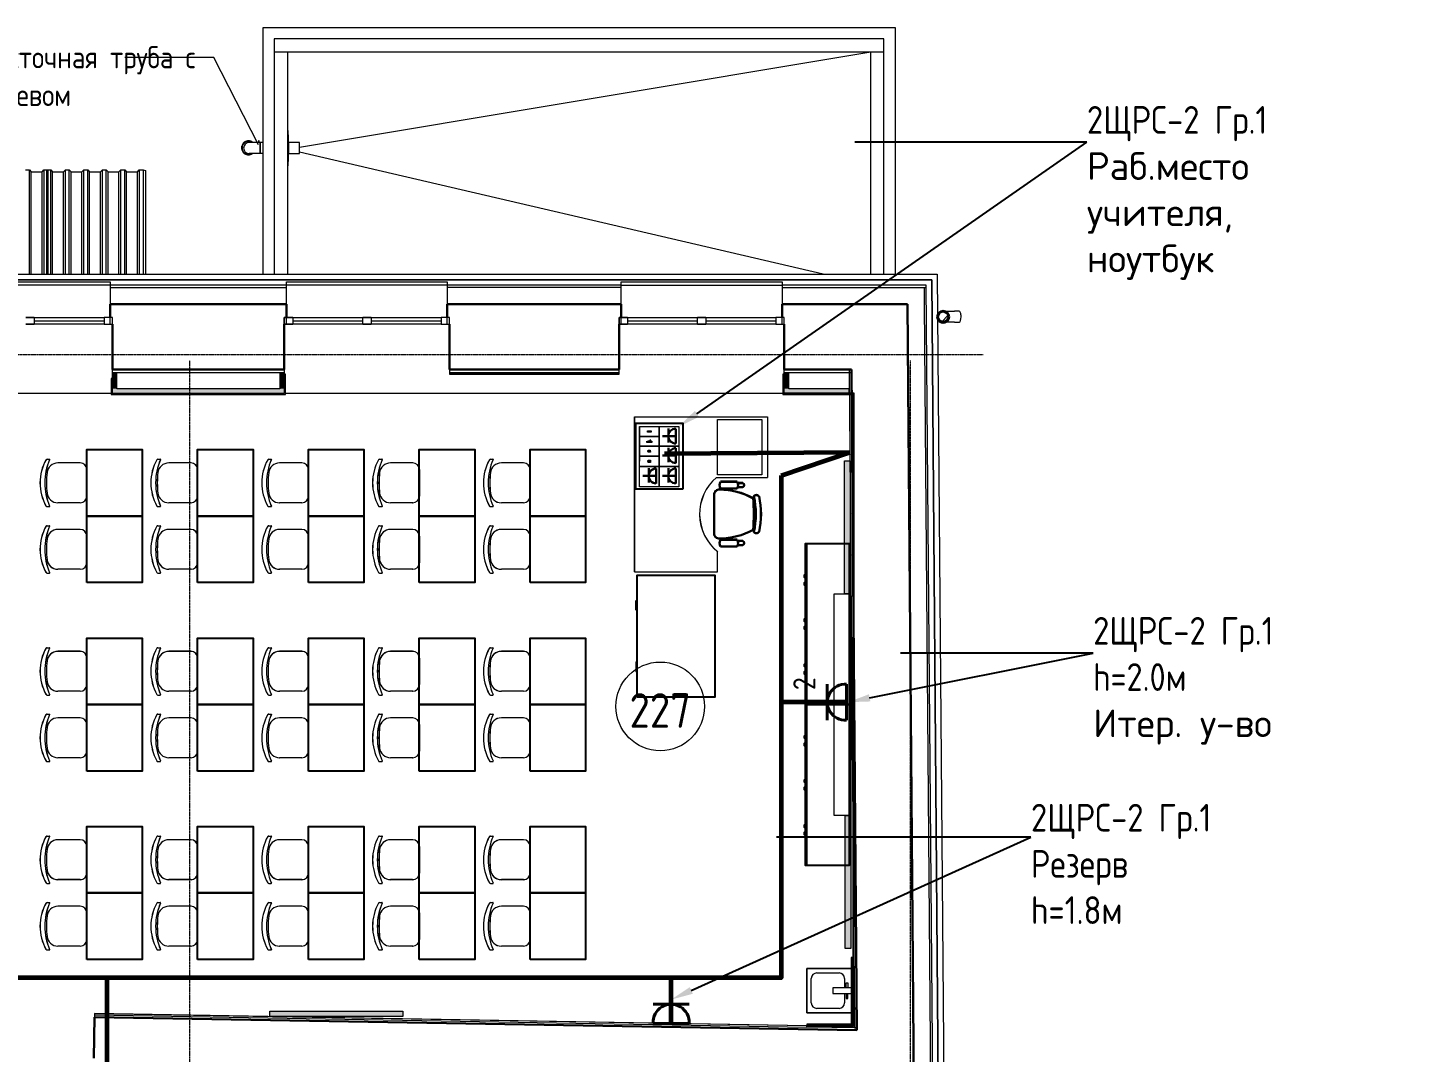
# Model space of a CAD drawing. Header units: millimetres. Extents: x -32 to 417638015, y -35 to 175284279.
# Drawn here: x 838152 to 850642, y 88518 to 97762 of the extents above; entities that cross this region are included whole.
import ezdxf
from ezdxf import colors
from ezdxf.entities.mleader import LeaderData, LeaderLine
from ezdxf.math import Vec2, Vec3

# ---------------------------------------------------------------- set-up
doc = ezdxf.new("R2010")
doc.units = ezdxf.units.MM
doc.linetypes.add('ADSK_Линия сетки', pattern=[25, 20, -2.5, 0, -2.5])
for name, color, linetype, lineweight in [('_ Окна', 7, 'Continuous', 9), ('_ЭМ_В полу', 26, 'Кабель в трубе', 60), ('_ЭМ_гофра', 5, 'Continuous', 60), ('_ЭМ_ТХобщее_слой', 7, 'Continuous', 30), ('Аннотация', 7, 'Continuous', 18), ('Каркас', 7, 'Continuous', 18), ('Крыша', 7, 'Continuous', 9), ('Обобщенные модели', 7, 'Continuous', 18), ('Оборудование', 7, 'Continuous', 18), ('Окна', 7, 'Continuous', 9), ('Оси', 253, 'Continuous', 9), ('Перекрытие', 7, 'Continuous', 18), ('Сантехника', 7, 'Continuous', 18), ('Стены внутренние', 7, 'Continuous', 18), ('Стены наружные', 7, 'Continuous', 18), ('Стены несущие', 7, 'Continuous', 30), ('Стены отделка', 7, 'Continuous', 30), ('Стены штриховка', 7, 'Continuous', 9), ('ТХ', 5, 'Continuous', 0), ('ШТРИХОВКА', 252, 'Continuous', 15), ('Электро', 250, 'Continuous', 25), ('ЭМ', 5, 'Continuous', 40), ('ЭОМ_Кабель Быт. розеток', 5, 'Continuous', 30), ('ЭОМ_Кабель для СУП', 150, 'Continuous', 9)]:
    doc.layers.add(name, color=color, linetype=linetype, lineweight=lineweight)
for name, color, linetype in [('_ЭМ_Надписи', 7, 'Continuous'), ('PDF _СС_розетки', 7, 'Continuous'), ('ВНУТРЯНКА', 1, 'Continuous'), ('ЭОМ_Лотки рабочие', 5, 'Continuous')]:
    doc.layers.add(name, color=color, linetype=linetype)
doc.layers.add('PDF _ЭОМ _розетки', color=7, linetype='Continuous', true_color=0xeb0000)
doc.layers.add('Линии', color=7, linetype='Continuous', lineweight=9, true_color=0x00a600)
doc.styles.add('ELine', font='txt.shx')
doc.styles.add('GOST Common', font='GOST_Common.ttf', dxfattribs={"width": 0.9, "height": 350})
doc.styles.add('GOST Common_4', font='GOST_Common.ttf', dxfattribs={"width": 0.9, "height": 200})
doc.styles.add('ЭОМ', font='isocpeur.ttf', dxfattribs={"width": 0.85, "height": 250})
doc.linetypes.add('TRAY', pattern='A,12.119257,["_",ELine,S=4.5,R=90,X=0,Y=-1.555839],0.750382,["_",ELine,S=4.5,R=0,X=0,Y=-0.805849],1.314849,["_",ELine,S=4.5,R=0,X=0,Y=-0.805849],2.250029,["_",ELine,S=4.5,R=90,X=0,Y=-1.555839],13.565483', length=30)
doc.linetypes.add('Кабель в трубе', pattern='A,8,[133,ltypeshp.shx,S=1,R=0,X=10,Y=1.3],-3,[130,ltypeshp.shx,S=1.5,R=-45,X=-1.5,Y=0],8', length=19)

# ---------------------------------------------------------------- blocks, each defined once
blk = doc.blocks.new('Стул ученич штабелир №5-7')
at = {"color": 0, "linetype": 'ByBlock', "lineweight": -2}
for p, q in [((-120, 0), (120, 0)), ((-120, 0), (120, 0)), ((-180, -60), (-180, -260)), ((-180, -60), (-180, -260)), ((180, -60), (180, -260)), ((180, -60), (180, -260)), ((-213, -359), (-213, -337)), ((-213, -359), (-213, -337)), ((214, -359), (214, -337)), ((214, -359), (214, -337))]:
    blk.add_line(p, q, dxfattribs=at)
for centre, radius, start, end in [((-120, -60), 60, 90, 180), ((-120, -60), 60, 90, 180), ((120, -60), 60, 0, 90), ((120, -60), 60, 0, 90), ((-210, -337), 3, 63.8978, 180), ((-210, -337), 3, 63.8978, 180), ((-203, -359), 10, 180, 238.0683), ((-203, -359), 10, 180, 238.0683), ((0, 142), 521, 246.3195, 293.6805), ((0, 142), 521, 246.3195, 293.6805), ((0, 9), 431, 240.9917, 299.0083), ((0, 9), 431, 240.9917, 299.0083), ((-80, -260), 100, 180, 264.2584), ((-80, -260), 100, 180, 264.2584), ((0, 436), 800, 263.247, 276.753), ((0, 436), 800, 263.247, 276.753), ((80, -260), 100, 275.7416, 0), ((80, -260), 100, 275.7416, 0), ((211, -337), 3, 0, 116.1022), ((211, -337), 3, 0, 116.1022), ((204, -359), 10, 301.9317, 0), ((204, -359), 10, 301.9317, 0)]:
    blk.add_arc(centre, radius, start, end, dxfattribs=at)
blk = doc.blocks.new('Тх 2 этаж')
at = {"lineweight": 0, "true_color": 0x939598}
h = blk.add_hatch(color=252, dxfattribs=at)
h.dxf.hatch_style = 1
h.paths.add_polyline_path([(61181, 38900), (61131, 38900), (61131, 40100), (61181, 40100)])
h = blk.add_hatch(color=252, dxfattribs=at)
h.dxf.hatch_style = 1
h.paths.add_polyline_path([(61188, 35700), (61138, 35700), (61138, 36900), (61188, 36900)])
h = blk.add_hatch(color=252, dxfattribs=at)
h.dxf.hatch_style = 1
h.paths.add_polyline_path([(57146, 35135), (57146, 35085), (55946, 35085), (55946, 35135)])
at = {"color": 252, "linetype": 'Continuous', "lineweight": 5, "true_color": 0x939598}
for p, q in [((59236, 39097), (59236, 40497)), ((59236, 40497), (59236, 39097)), ((59236, 40497), (60436, 40497)), ((60436, 40497), (60436, 39949)), ((59975, 39949), (60436, 39949)), ((59986, 39097), (59986, 39278)), ((59236, 39097), (59986, 39097)), ((59236, 39097), (59986, 39097))]:
    blk.add_line(p, q, dxfattribs=at)
at = {"color": 252, "linetype": 'Continuous', "true_color": 0x939598}
for p, q in [((60162, 39911), (60011, 39911)), ((60162, 39850), (60011, 39850)), ((60214, 39899), (60168, 39899)), ((60213, 39862), (60168, 39862)), ((59955, 39794), (59955, 39444)), ((60162, 39388), (60011, 39388)), ((60213, 39376), (60168, 39376)), ((60788, 39350), (60788, 37900)), ((60162, 39327), (60011, 39327)), ((60214, 39339), (60168, 39339)), ((60788, 37900), (60788, 36450))]:
    blk.add_line(p, q, dxfattribs=at)
at = {"color": 252, "linetype": 'Continuous', "lineweight": 5, "true_color": 0x939598}
for points in [[(60385, 40471), (60385, 39971), (59985, 39971), (59985, 40471)], [(61038, 36900), (61038, 38900), (61188, 38900), (61188, 36900)]]:
    blk.add_lwpolyline(points, close=True, dxfattribs=at)
at = {"color": 252, "true_color": 0x939598}
for points in [[(54295, 39600), (54295, 40200), (54795, 40200), (54795, 39600)], [(55295, 39600), (55295, 40200), (55795, 40200), (55795, 39600)], [(56295, 39600), (56295, 40200), (56795, 40200), (56795, 39600)], [(57295, 39600), (57295, 40200), (57795, 40200), (57795, 39600)], [(58295, 39600), (58295, 40200), (58795, 40200), (58795, 39600)], [(54295, 39000), (54295, 39600), (54795, 39600), (54795, 39000)], [(55295, 39000), (55295, 39600), (55795, 39600), (55795, 39000)], [(56295, 39000), (56295, 39600), (56795, 39600), (56795, 39000)], [(57295, 39000), (57295, 39600), (57795, 39600), (57795, 39000)], [(58295, 39000), (58295, 39600), (58795, 39600), (58795, 39000)], [(54295, 37900), (54295, 38500), (54795, 38500), (54795, 37900)], [(55295, 37900), (55295, 38500), (55795, 38500), (55795, 37900)], [(56295, 37900), (56295, 38500), (56795, 38500), (56795, 37900)], [(57295, 37900), (57295, 38500), (57795, 38500), (57795, 37900)], [(58295, 37900), (58295, 38500), (58795, 38500), (58795, 37900)], [(54295, 37300), (54295, 37900), (54795, 37900), (54795, 37300)], [(55295, 37300), (55295, 37900), (55795, 37900), (55795, 37300)], [(56295, 37300), (56295, 37900), (56795, 37900), (56795, 37300)], [(57295, 37300), (57295, 37900), (57795, 37900), (57795, 37300)], [(58295, 37300), (58295, 37900), (58795, 37900), (58795, 37300)], [(54295, 36200), (54295, 36800), (54795, 36800), (54795, 36200)], [(55295, 36200), (55295, 36800), (55795, 36800), (55795, 36200)], [(56295, 36200), (56295, 36800), (56795, 36800), (56795, 36200)], [(57295, 36200), (57295, 36800), (57795, 36800), (57795, 36200)], [(58295, 36200), (58295, 36800), (58795, 36800), (58795, 36200)], [(54295, 35600), (54295, 36200), (54795, 36200), (54795, 35600)], [(55295, 35600), (55295, 36200), (55795, 36200), (55795, 35600)], [(56295, 35600), (56295, 36200), (56795, 36200), (56795, 35600)], [(57295, 35600), (57295, 36200), (57795, 36200), (57795, 35600)], [(58295, 35600), (58295, 36200), (58795, 36200), (58795, 35600)]]:
    blk.add_lwpolyline(points, close=True, dxfattribs=at)
at = {"color": 252, "lineweight": 0, "true_color": 0x939598}
for points in [[(61181, 38900), (61131, 38900), (61131, 40100), (61181, 40100), (61181, 38900)], [(61188, 35700), (61138, 35700), (61138, 36900), (61188, 36900), (61188, 35700)], [(57146, 35135), (57146, 35085), (55946, 35085), (55946, 35135), (57146, 35135)]]:
    blk.add_lwpolyline(points, dxfattribs=at)
at = {"color": 252, "linetype": 'Continuous', "true_color": 0x939598}
for points in [[(61176, 39350), (60776, 39350), (60776, 37900), (61176, 37900)], [(59261, 37967), (59261, 39067), (59961, 39067), (59961, 37967)], [(60776, 39049), (60776, 39066), (60766, 39066), (60766, 39049)], [(60776, 38981), (60776, 38999), (60766, 38999), (60766, 38981)], [(60776, 38652), (60776, 38669), (60766, 38669), (60766, 38652)], [(60776, 38584), (60776, 38602), (60766, 38602), (60766, 38584)], [(60776, 38245), (60776, 38262), (60766, 38262), (60766, 38245)], [(60776, 38177), (60776, 38195), (60766, 38195), (60766, 38177)], [(61176, 37900), (60776, 37900), (60776, 36450), (61176, 36450)], [(60776, 37599), (60776, 37616), (60766, 37616), (60766, 37599)], [(60776, 37531), (60776, 37549), (60766, 37549), (60766, 37531)], [(60776, 37202), (60776, 37219), (60766, 37219), (60766, 37202)], [(60776, 37134), (60776, 37152), (60766, 37152), (60766, 37134)], [(60776, 36795), (60776, 36812), (60766, 36812), (60766, 36795)], [(60776, 36727), (60776, 36745), (60766, 36745), (60766, 36727)]]:
    blk.add_lwpolyline(points, close=True, dxfattribs=at)
for points in [[(59261, 38754), (59252, 38754), (59252, 38836), (59261, 38836)], [(59261, 38281), (59252, 38281), (59252, 38199), (59261, 38199)]]:
    blk.add_lwpolyline(points, dxfattribs=at)
at = {"color": 252, "linetype": 'Continuous', "lineweight": 5, "true_color": 0x939598}
blk.add_arc((60261, 39618), 437, 130.7633, 231.1101, dxfattribs=at)
at = {"color": 252, "linetype": 'Continuous', "true_color": 0x939598}
for centre, radius, start, end in [((60061, 39880), 58.4, 148.951, 211.0488), ((60112, 39880), 58.4, 328.951, 31.0488), ((60205, 39880), 20.2, 294.8955, 65.3354), ((60000, 39795), 45.4, 87.8135, 180.7479), ((60003, 39216), 624, 60.9068, 90.1215), ((58551, 39618), 1762, 355.3938, 4.6546), ((60336, 39763), 28.1, 34.2915, 145.7083), ((59583, 39618), 748, 347.602, 12.3978), ((59629, 39618), 748, 347.602, 12.3978), ((60003, 40022), 624, 269.878, 299.1059), ((60000, 39443), 45.4, 179.2519, 272.1866), ((60061, 39357), 58.4, 148.951, 211.0488), ((60112, 39357), 58.4, 328.951, 31.0488), ((60205, 39358), 20.2, 294.8955, 65.3354), ((60336, 39474), 28.1, 214.2901, 325.7096)]:
    blk.add_arc(centre, radius, start, end, dxfattribs=at)
at = {"layer": 'ТХ', "color": 252, "lineweight": 0, "true_color": 0x939598, "rotation": 270}
for p in [(54295, 39900), (55295, 39900), (56295, 39900), (57295, 39900), (58295, 39900), (54295, 39300), (55295, 39300), (56295, 39300), (57295, 39300), (58295, 39300), (54295, 38200), (55295, 38200), (56295, 38200), (57295, 38200), (58295, 38200), (54295, 37600), (55295, 37600), (56295, 37600), (57295, 37600), (58295, 37600), (54295, 36500), (55295, 36500), (56295, 36500), (57295, 36500), (58295, 36500), (54295, 35900), (55295, 35900), (56295, 35900), (57295, 35900), (58295, 35900)]:
    blk.add_blockref('Стул ученич штабелир №5-7', p, dxfattribs=at)
blk = doc.blocks.new('План 2 этажа')
at = {"layer": 'Обобщенные модели', "lineweight": 9}
h = blk.add_hatch(dxfattribs=at)
h.set_pattern_fill('FP_15', color=8, angle=-89.5366181, style=0, pattern_type=2)
h.set_pattern_definition([(45.00038, (686.36, 338.7), (-106.06672, 106.0653), [])])
h.paths.add_polyline_path([(56320.234, 43674.366), (56342.485, 43674.546), (56362.455, 43684.362), (56376.187, 43701.871), (56380.963, 43723.605), (56375.836, 43745.258), (56361.822, 43762.543), (56341.696, 43772.035), (56319.445, 43771.855), (56299.475, 43762.039), (56285.743, 43744.53), (56280.967, 43722.796), (56286.093, 43701.143), (56300.108, 43683.858)])
at = {"layer": 'Стены внутренние'}
for points in [[(48837.714, 43074.248), (48877.714, 43074.248), (48877.714, 43217.505), (48837.714, 43217.505)], [(50347.713, 43074.248), (50387.713, 43074.248), (50387.713, 43217.505), (50347.713, 43217.505)], [(54897.712, 43074.248), (54937.712, 43074.248), (54937.712, 43217.505), (54897.712, 43217.505)], [(50387.713, 43034.248), (50387.713, 43074.248), (48837.714, 43074.248), (48837.714, 43034.248), (50073.891, 43034.248)], [(55308.313, 43034.248), (55484.663, 43034.248), (55484.663, 43074.248), (54897.712, 43074.248), (54897.712, 43034.248)]]:
    blk.add_hatch(color=8, dxfattribs=at).paths.add_polyline_path(points)
at = {"layer": '_ Окна', "color": 8, "lineweight": 18}
for p, q in [((48054.714, 43717.505), (48130.714, 43717.505)), ((48130.714, 43657.505), (48054.714, 43657.505)), ((48130.714, 43717.505), (48130.714, 43657.505)), ((48761.714, 43717.505), (48761.714, 43657.505)), ((48837.714, 43717.505), (48761.714, 43717.505)), ((48761.714, 43657.505), (48837.714, 43657.505)), ((48837.714, 43657.505), (48837.714, 43717.505)), ((50387.713, 43657.505), (50387.713, 43717.505)), ((50387.713, 43717.505), (50463.713, 43717.505)), ((50463.713, 43657.505), (50387.713, 43657.505)), ((50463.713, 43717.505), (50463.713, 43657.505)), ((51094.713, 43657.505), (51094.713, 43717.505)), ((51094.713, 43717.505), (51170.713, 43717.505)), ((51170.713, 43657.505), (51094.713, 43657.505)), ((51170.713, 43717.505), (51170.713, 43657.505)), ((51801.713, 43717.505), (51801.713, 43657.505)), ((51877.713, 43717.505), (51801.713, 43717.505)), ((51801.713, 43657.505), (51877.713, 43657.505)), ((51877.713, 43657.505), (51877.713, 43717.505)), ((53407.712, 43657.505), (53407.712, 43717.505)), ((53407.712, 43717.505), (53483.712, 43717.505)), ((53483.712, 43657.505), (53407.712, 43657.505)), ((53483.712, 43717.505), (53483.712, 43657.505)), ((54114.712, 43657.505), (54114.712, 43717.505)), ((54114.712, 43717.505), (54190.712, 43717.505)), ((54190.712, 43657.505), (54114.712, 43657.505)), ((54190.712, 43717.505), (54190.712, 43657.505)), ((54821.712, 43717.505), (54821.712, 43657.505)), ((54897.712, 43717.505), (54821.712, 43717.505)), ((54821.712, 43657.505), (54897.712, 43657.505)), ((54897.712, 43657.505), (54897.712, 43717.505))]:
    blk.add_line(p, q, dxfattribs=at)
at = {"layer": '_ Окна', "color": 8}
for p, q in [((48130.714, 43687.505), (48761.714, 43687.505)), ((48817.714, 43657.505), (48817.714, 43717.505)), ((50407.713, 43657.505), (50407.713, 43717.505)), ((50463.713, 43687.505), (51094.713, 43687.505)), ((51170.713, 43687.505), (51801.713, 43687.505)), ((51857.713, 43657.505), (51857.713, 43717.505)), ((53427.712, 43657.505), (53427.712, 43717.505)), ((53483.712, 43687.505), (54114.712, 43687.505)), ((54190.712, 43687.505), (54821.712, 43687.505)), ((54877.712, 43657.505), (54877.712, 43717.505))]:
    blk.add_line(p, q, dxfattribs=at)
at = {"layer": 'Аннотация', "color": 8}
for p, q in [((49633.515, 46061.303), (48948.212, 46061.303)), ((49751.869, 46061.303), (49633.515, 46061.303)), ((50155.722, 45275.517), (49751.869, 46061.303))]:
    blk.add_line(p, q, dxfattribs=at)
at = {"layer": 'Каркас', "color": 8, "lineweight": 9}
for radius, start, end in [(62.5, 90, 180), (62.5, 166.6580183, 180), (62.5, 180, 270), (62.5, 180, 193.3410854), (62.5, 136.6577195, 163.3416829), (62.5, 196.6574207, 223.3413842), (57.5, 56.0000493, 180), (57.5, 162.023036, 180), (57.5, 180, 292.5739947), (57.5, 180, 197.976964), (57.5, 143.3545542, 156.6454878), (57.5, 203.3545122, 216.6454458), (62.5, 106.6574207, 133.3413842), (57.5, 120.0004391, 137.9771038), (57.5, 102.0231758, 120), (62.5, 90, 103.3410854), (57.5, 83.3545963, 96.6455299), (62.5, 49.7806576, 90), (62.5, 76.6580183, 90), (57.5, 60.0007159, 77.9772436), (62.5, 50, 73.3416829), (57.5, 56.2040455, 60), (62.5, 226.6577195, 253.3416829), (57.5, 222.0228962, 239.9995609), (57.5, 240, 257.9768242), (62.5, 256.6580183, 270), (57.5, 263.3544701, 276.6454037), (62.5, 270, 302.2446602), (62.5, 270, 283.3419817), (57.5, 282.0227564, 291.6718008), (62.5, 286.6583171, 302.3789672)]:
    blk.add_arc((50063.611, 45248.005), radius, start, end, dxfattribs=at)
at = {"layer": 'Крыша', "color": 8}
for p, q in [((55677.337, 46112.223), (50523.997, 45250.886)), ((55248.144, 44107.505), (50523.997, 45208.208))]:
    blk.add_line(p, q, dxfattribs=at)
at = {"layer": 'Линии', "color": 8}
blk.add_circle((53778.779, 40208.456), 400, dxfattribs=at)
at = {"layer": 'Обобщенные модели', "color": 8}
for p, q in [((50125.518, 45296.405), (50102.324, 45296.405)), ((50159.837, 45309.864), (50155.22, 45309.864)), ((50155.22, 45309.864), (50155.22, 45296.253)), ((50159.837, 45296.23), (50159.837, 45309.864)), ((48052.757, 45048.843), (48087.757, 45048.843)), ((48087.757, 45048.843), (48104.757, 45032.255)), ((48087.757, 44107.505), (48087.757, 45048.843)), ((48104.757, 45032.255), (48202.457, 45032.255)), ((48104.757, 44107.505), (48104.757, 45032.255)), ((48202.457, 45032.255), (48219.457, 45048.843)), ((48202.457, 44107.505), (48202.457, 45032.255)), ((48219.457, 45048.843), (48254.457, 45048.843)), ((48219.457, 45048.843), (48219.457, 44107.505)), ((48245.957, 45048.843), (48280.957, 45048.843)), ((48245.957, 44107.505), (48245.957, 45048.843)), ((48254.457, 45048.843), (48254.457, 44107.505)), ((48280.957, 45048.843), (48297.957, 45032.255)), ((48280.957, 44107.505), (48280.957, 45048.843)), ((48297.957, 45032.255), (48395.657, 45032.255)), ((48297.957, 44107.505), (48297.957, 45032.255)), ((48395.657, 45032.255), (48412.657, 45048.843)), ((48395.657, 44107.505), (48395.657, 45032.255)), ((48412.657, 45048.843), (48447.657, 45048.843)), ((48412.657, 44107.505), (48412.657, 45048.843)), ((48447.657, 45048.843), (48464.657, 45032.255)), ((48447.657, 44107.505), (48447.657, 45048.843)), ((48464.657, 45032.255), (48562.357, 45032.255)), ((48464.657, 44107.505), (48464.657, 45032.255)), ((48562.357, 45032.255), (48579.357, 45048.843)), ((48562.357, 44107.505), (48562.357, 45032.255)), ((48579.357, 45048.843), (48614.357, 45048.843)), ((48579.357, 44107.505), (48579.357, 45048.843)), ((48614.357, 45048.843), (48631.357, 45032.255)), ((48614.357, 44107.505), (48614.357, 45048.843)), ((48631.357, 45032.255), (48729.057, 45032.255)), ((48631.357, 44107.505), (48631.357, 45032.255)), ((48729.057, 45032.255), (48746.057, 45048.843)), ((48729.057, 44107.505), (48729.057, 45032.255)), ((48746.057, 45048.843), (48781.057, 45048.843)), ((48746.057, 44107.505), (48746.057, 45048.843)), ((48781.057, 45048.843), (48798.057, 45032.255)), ((48781.057, 44107.505), (48781.057, 45048.843)), ((48798.057, 45032.255), (48895.757, 45032.255)), ((48798.057, 44107.505), (48798.057, 45032.255)), ((48895.757, 45032.255), (48912.757, 45048.843)), ((48895.757, 44107.505), (48895.757, 45032.255)), ((48912.757, 45048.843), (48947.757, 45048.843)), ((48912.757, 44107.505), (48912.757, 45048.843)), ((48947.757, 45048.843), (48964.757, 45032.255)), ((48947.757, 44107.505), (48947.757, 45048.843)), ((48964.757, 45032.255), (49062.457, 45032.255)), ((48964.757, 44107.505), (48964.757, 45032.255)), ((49062.457, 45032.255), (49079.457, 45048.843)), ((49062.457, 44107.505), (49062.457, 45032.255)), ((49079.457, 45048.843), (49114.457, 45048.843)), ((49079.457, 45048.843), (49079.457, 44107.505)), ((49114.457, 45048.843), (49134.457, 45042.003)), ((49114.457, 45048.843), (49114.457, 44107.505)), ((49134.457, 45042.003), (49134.457, 44107.505)), ((56476.707, 43774.381), (56434.205, 43774.037)), ((56435.013, 43674.04), (56477.516, 43674.384))]:
    blk.add_line(p, q, dxfattribs=at)
at = {"layer": 'Обобщенные модели', "color": 8, "flags": 128}
for points in [[(56343.577, 43773.304), (56344.847, 43773.314), (56347.511, 43773.336), (56350.387, 43773.359), (56353.472, 43773.384), (56356.759, 43773.411), (56360.245, 43773.439), (56363.924, 43773.469), (56367.789, 43773.5), (56371.834, 43773.533), (56376.053, 43773.567), (56380.44, 43773.602), (56384.986, 43773.639), (56389.686, 43773.677), (56394.53, 43773.716), (56399.513, 43773.757), (56404.625, 43773.798), (56409.859, 43773.84), (56415.205, 43773.884), (56420.657, 43773.928), (56426.204, 43773.972), (56431.838, 43774.018), (56434.205, 43774.037)], [(56435.013, 43674.04), (56429.346, 43673.995), (56423.761, 43673.949), (56418.269, 43673.905), (56412.878, 43673.861), (56407.596, 43673.819), (56402.433, 43673.777), (56397.395, 43673.736), (56392.492, 43673.697), (56387.731, 43673.658), (56383.12, 43673.621), (56378.666, 43673.585), (56374.377, 43673.55), (56370.258, 43673.517), (56366.318, 43673.485), (56362.561, 43673.454), (56358.994, 43673.426), (56355.623, 43673.398), (56352.454, 43673.373), (56349.49, 43673.349), (56346.738, 43673.326), (56344.386, 43673.307)]]:
    blk.add_lwpolyline(points, dxfattribs=at)
at = {"layer": 'Обобщенные модели', "color": 8}
for centre, radius, start, end in [((50157.337, 45253.005), 43.6, 92.7801063, 102.5225477), ((50157.478, 45253.047), 43.265, 92.991978, 99.4969183), ((50157.337, 45253.002), 43.3, 80.4697725, 86.6898566), ((50157.337, 45253.005), 43.6, 77.4774523, 86.6772569), ((56330.965, 43723.201), 52, 0.4633819, 170.4814116), ((56330.965, 43723.201), 52, 190.4453522, 0.4633819)]:
    blk.add_arc(centre, radius, start, end, dxfattribs=at)
at = {"layer": 'Обобщенные модели', "color": 8, "lineweight": 40}
for start, end in [(0.4633819, 180.4633819), (180.4633819, 0.4633819)]:
    blk.add_arc((56330.965, 43723.201), 50, start, end, dxfattribs=at)
at = {"layer": 'Обобщенные модели', "color": 8}
for centre, major_axis, ratio, start_param, end_param in [((50125.518, 45253.005), (0, 43.4), 0.707106781, 6.099024977, 6.283185307), ((56477.112, 43724.383), (-0.404, 49.998), 0.309016994, 4.71238898, 6.283185307), ((56477.112, 43724.383), (-0.404, 49.998), 0.309016994, 3.141592654, 4.71238898)]:
    blk.add_ellipse(centre, major_axis=major_axis, ratio=ratio, start_param=start_param, end_param=end_param, dxfattribs=at)
at = {"layer": 'Оборудование', "color": 8}
for p, q in [((50423.711, 45405.365), (50420.711, 45405.365)), ((50420.711, 45405.365), (50420.711, 45365.365)), ((50420.711, 45125.365), (50420.711, 45365.365)), ((50423.711, 45365.365), (50423.711, 45405.365)), ((50423.711, 45365.365), (50423.711, 45125.365)), ((50170.711, 45295.365), (50070.711, 45295.365)), ((50170.711, 45295.365), (50170.711, 45195.365)), ((50170.711, 45195.365), (50170.711, 45295.365)), ((50197.337, 45295.365), (50170.711, 45295.365)), ((50420.711, 45295.365), (50417.337, 45295.365)), ((50523.997, 45295.365), (50423.997, 45295.365)), ((50423.997, 45295.365), (50423.997, 45195.365)), ((50523.997, 45195.365), (50523.997, 45295.365)), ((50170.711, 45195.365), (50070.711, 45195.365)), ((50197.337, 45195.365), (50170.711, 45195.365)), ((50420.711, 45195.365), (50417.337, 45195.365)), ((50420.711, 45125.365), (50420.711, 45085.365)), ((50423.711, 45085.365), (50423.711, 45125.365)), ((50423.997, 45195.365), (50523.997, 45195.365)), ((50420.711, 45085.365), (50423.711, 45085.365))]:
    blk.add_line(p, q, dxfattribs=at)
blk.add_arc((50070.711, 45245.365), 50, 90, 270, dxfattribs=at)
at = {"layer": 'Окна', "color": 8}
for p, q in [((48130.714, 43717.505), (48054.714, 43717.505)), ((48054.714, 43657.505), (48130.714, 43657.505)), ((48130.714, 43717.505), (48761.714, 43717.505)), ((48761.714, 43657.505), (48130.714, 43657.505)), ((48837.714, 43717.505), (48761.714, 43717.505)), ((48761.714, 43657.505), (48837.714, 43657.505)), ((48837.714, 43657.505), (48837.714, 43717.505)), ((50387.713, 43717.505), (50387.713, 43657.505)), ((50463.713, 43717.505), (50387.713, 43717.505)), ((50387.713, 43657.505), (50463.713, 43657.505)), ((50463.713, 43717.505), (51094.713, 43717.505)), ((51094.713, 43657.505), (50463.713, 43657.505)), ((51170.713, 43717.505), (51094.713, 43717.505)), ((51094.713, 43657.505), (51170.713, 43657.505)), ((51170.713, 43717.505), (51801.713, 43717.505)), ((51801.713, 43657.505), (51170.713, 43657.505)), ((51877.713, 43717.505), (51801.713, 43717.505)), ((51801.713, 43657.505), (51877.713, 43657.505)), ((51877.713, 43657.505), (51877.713, 43717.505)), ((53407.712, 43717.505), (53407.712, 43657.505)), ((53483.712, 43717.505), (53407.712, 43717.505)), ((53407.712, 43657.505), (53483.712, 43657.505)), ((53483.712, 43717.505), (54114.712, 43717.505)), ((54114.712, 43657.505), (53483.712, 43657.505)), ((54190.712, 43717.505), (54114.712, 43717.505)), ((54114.712, 43657.505), (54190.712, 43657.505)), ((54190.712, 43717.505), (54821.712, 43717.505)), ((54821.712, 43657.505), (54190.712, 43657.505)), ((54897.712, 43717.505), (54821.712, 43717.505)), ((54821.712, 43657.505), (54897.712, 43657.505)), ((54897.712, 43657.505), (54897.712, 43717.505))]:
    blk.add_line(p, q, dxfattribs=at)
at = {"layer": 'Оси', "color": 8, "linetype": 'ADSK_Линия сетки'}
for p, q in [((-9428.371, 43383.7), (56691.21, 43383.7)), ((49535.923, 9973.128), (49535.923, 43330.545)), ((56035.923, -4690.674), (56035.923, 43330.545))]:
    blk.add_line(p, q, dxfattribs=at)
at = {"layer": 'Перекрытие', "color": 8}
for p, q in [((54897.712, 43217.505), (54897.712, 43247.505)), ((46660.211, 43034.248), (48825.714, 43034.248)), ((50399.713, 43034.248), (54885.712, 43034.248))]:
    blk.add_line(p, q, dxfattribs=at)
at = {"layer": 'Сантехника', "color": 8}
for p, q in [((55501.924, 37843.7), (55101.924, 37843.7)), ((55101.924, 37843.7), (55101.924, 37443.7)), ((55101.924, 37843.7), (55501.924, 37843.7)), ((55101.924, 37443.7), (55101.924, 37843.7)), ((55141.923, 37533.7), (55141.923, 37753.7)), ((55191.923, 37803.7), (55391.925, 37803.7)), ((55441.925, 37753.7), (55441.925, 37668.7)), ((55501.924, 37668.7), (55336.911, 37668.7)), ((55336.911, 37668.7), (55336.911, 37618.7)), ((55336.911, 37618.7), (55501.924, 37618.7)), ((55441.925, 37618.7), (55441.925, 37533.7)), ((55456.924, 37713.7), (55471.924, 37713.7)), ((55456.924, 37668.7), (55456.924, 37713.7)), ((55456.924, 37618.7), (55456.924, 37573.7)), ((55471.924, 37713.7), (55471.924, 37668.7)), ((55471.924, 37573.7), (55471.924, 37618.7)), ((55391.925, 37483.7), (55191.923, 37483.7)), ((55456.924, 37573.7), (55471.924, 37573.7)), ((55101.924, 37443.7), (55501.924, 37443.7)), ((55501.924, 37443.7), (55101.924, 37443.7))]:
    blk.add_line(p, q, dxfattribs=at)
for centre, start, end in [((55191.923, 37753.7), 90, 180), ((55391.925, 37753.7), 0, 90), ((55191.923, 37533.7), 180, 270), ((55391.925, 37533.7), 270, 0)]:
    blk.add_arc(centre, 50, start, end, dxfattribs=at)
at = {"layer": 'Стены внутренние', "color": 8}
for p, q in [((55797.337, 46112.223), (50297.337, 46112.223)), ((50417.337, 46112.223), (50417.337, 44107.505)), ((55677.337, 44107.505), (55677.337, 46112.223))]:
    blk.add_line(p, q, dxfattribs=at)
at = {"layer": 'Стены наружные', "color": 8}
for p, q in [((50197.337, 46332.223), (55897.337, 46332.223)), ((50197.337, 44107.505), (50197.337, 46332.223)), ((55797.337, 46232.223), (50297.337, 46232.223)), ((50297.337, 46232.223), (50297.337, 44107.505)), ((55797.337, 44107.505), (55797.337, 46232.223)), ((55897.337, 46332.223), (55897.337, 44107.505)), ((45848.211, 44107.505), (56277.854, 44107.505)), ((56277.854, 44107.505), (56365.355, 33288.483)), ((45898.211, 44057.505), (56228.258, 44057.505)), ((56228.257, 44057.505), (45898.211, 44057.505)), ((47367.714, 44037.505), (48817.714, 44037.505)), ((48817.714, 44007.505), (47367.714, 44007.505)), ((48817.714, 44037.505), (48817.714, 44007.505)), ((50407.713, 44007.505), (50407.713, 44037.505)), ((50407.713, 44037.505), (51857.713, 44037.505)), ((51857.713, 44007.505), (50407.713, 44007.505)), ((51857.713, 44037.505), (51857.713, 44007.505)), ((53427.712, 44007.505), (53427.712, 44037.505)), ((53427.712, 44037.505), (54877.712, 44037.505)), ((53427.712, 44007.505), (54877.712, 44007.505)), ((54877.712, 44037.505), (54877.712, 44007.505)), ((56315.388, 33284.277), (56228.257, 44057.505)), ((56228.258, 44057.505), (56315.389, 33284.277))]:
    blk.add_line(p, q, dxfattribs=at)
at = {"layer": 'Стены несущие', "color": 8}
for p, q in [((48817.714, 43837.505), (48817.714, 43717.505)), ((50407.713, 43837.505), (48817.714, 43837.505)), ((50407.713, 43717.505), (50407.713, 43837.505)), ((51857.713, 43837.505), (51857.713, 43717.505)), ((51857.713, 43837.505), (53427.712, 43837.505)), ((53427.712, 43717.505), (53427.712, 43837.505)), ((54877.712, 43837.505), (56010.03, 43837.505)), ((54877.712, 43837.505), (54877.712, 43717.505)), ((56070.079, 36412.842), (56010.03, 43837.505)), ((48837.714, 43657.505), (48837.714, 43247.505)), ((50387.713, 43247.505), (50387.713, 43657.505)), ((51877.713, 43657.505), (51877.713, 43247.505)), ((53407.712, 43247.505), (53407.712, 43657.505)), ((54897.712, 43657.505), (54897.712, 43247.505)), ((50387.713, 43247.505), (48837.714, 43247.505)), ((53407.712, 43247.505), (51877.713, 43247.505)), ((54897.712, 43247.505), (55504.785, 43247.505)), ((55504.785, 43247.505), (55552.983, 37288.122)), ((48675.718, 37404.439), (48669.461, 37034.491)), ((48675.718, 37404.439), (55552.983, 37288.122))]:
    blk.add_line(p, q, dxfattribs=at)
at = {"layer": 'Стены отделка', "color": 8, "lineweight": 9}
for p, q in [((50407.713, 44007.505), (48817.714, 44007.505)), ((48817.714, 44007.505), (48817.714, 43837.505)), ((50407.713, 43837.505), (50407.713, 44007.505)), ((53427.712, 44007.505), (51857.713, 44007.505)), ((51857.713, 44007.505), (51857.713, 43837.505)), ((53427.712, 43987.505), (53418.712, 43987.505)), ((53427.712, 43837.505), (53427.712, 44007.505)), ((56178.661, 44007.505), (54877.712, 44007.505)), ((54877.712, 44007.505), (54877.712, 43837.505)), ((54883.712, 43987.505), (54877.712, 43987.505)), ((56158.822, 43987.505), (56160.035, 43837.505)), ((56240.073, 36414.217), (56178.661, 44007.505)), ((54877.712, 43837.505), (54877.712, 43837.505)), ((48837.714, 43034.248), (48837.714, 43247.505)), ((50387.713, 43247.505), (50387.713, 43034.248)), ((51877.713, 43247.505), (51877.713, 43205.505)), ((53407.712, 43205.505), (53407.712, 43247.505)), ((55504.785, 43247.509), (55484.786, 43247.347)), ((55484.786, 43247.347), (55532.815, 37308.853)), ((55504.268, 43217.505), (55504.268, 43247.505)), ((55504.785, 43247.505), (55504.785, 43247.509)), ((48837.714, 43167.505), (48825.714, 43167.505)), ((48825.714, 43167.505), (48825.714, 43024.248)), ((50347.713, 43217.505), (48837.714, 43217.505)), ((48877.714, 43074.248), (48877.714, 43217.505)), ((50347.713, 43217.505), (50347.713, 43074.248)), ((50387.713, 43217.505), (50347.713, 43217.505)), ((50399.713, 43205.505), (50387.713, 43205.505)), ((50399.713, 43024.248), (50399.713, 43205.505)), ((51878.713, 43217.505), (51877.713, 43217.505)), ((51877.713, 43205.505), (53407.712, 43205.505)), ((54897.712, 43205.505), (54885.712, 43205.505)), ((54885.712, 43205.505), (54885.712, 43024.248)), ((55504.268, 43217.505), (54897.712, 43217.505)), ((54897.712, 43034.248), (54897.712, 43217.505)), ((54937.712, 43074.248), (54937.712, 43217.505)), ((48827.714, 43022.248), (50397.713, 43022.248)), ((48837.714, 43034.248), (50387.713, 43034.248)), ((50347.713, 43074.248), (48877.714, 43074.248)), ((54887.712, 43022.248), (55506.607, 43022.248)), ((55506.51, 43034.248), (54897.712, 43034.248)), ((55484.663, 43074.248), (54937.712, 43074.248)), ((55484.663, 43034.248), (55484.663, 43074.248)), ((55526.924, 43034.248), (55514.924, 43034.248)), ((55514.924, 43034.248), (55514.924, 37941.515)), ((55526.924, 37316.515), (55526.924, 43034.248)), ((55501.924, 37941.515), (55501.924, 37341.515)), ((55526.924, 37941.515), (55501.924, 37941.515)), ((48676.057, 37424.436), (48675.718, 37404.439)), ((48676.26, 37436.434), (48676.057, 37424.436)), ((55100.756, 37327.775), (48676.26, 37436.434)), ((55100.553, 37315.777), (55100.756, 37327.775)), ((55553.321, 37308.119), (55100.553, 37315.777)), ((55501.924, 37341.515), (55101.924, 37341.515)), ((55101.924, 37341.515), (55101.924, 37316.515)), ((55101.924, 37316.515), (55526.924, 37316.515)), ((55532.815, 37308.853), (55552.814, 37309.014)), ((55552.983, 37288.122), (55553.321, 37308.119))]:
    blk.add_line(p, q, dxfattribs=at)
at = {"layer": 'Стены штриховка', "color": 8}
for p, q in [((48817.714, 43987.505), (50407.713, 43987.505)), ((53418.712, 43987.505), (51857.713, 43987.505)), ((54883.712, 43987.505), (56178.822, 43987.505)), ((56160.035, 43837.505), (56220.074, 36414.055)), ((48827.714, 43167.505), (48827.714, 43022.248)), ((50397.713, 43022.248), (50397.713, 43205.505)), ((51877.713, 43207.505), (53407.712, 43207.505)), ((53407.712, 43217.505), (51878.713, 43217.505)), ((54887.712, 43205.505), (54887.712, 43022.248)), ((48825.714, 43024.248), (50399.713, 43024.248)), ((48825.714, 43024.248), (48825.714, 43022.248)), ((48825.714, 43022.248), (48827.714, 43022.248)), ((50397.713, 43022.248), (50399.713, 43022.248)), ((50399.713, 43022.248), (50399.713, 43024.248)), ((54885.712, 43024.248), (55506.591, 43024.248)), ((54885.712, 43024.248), (54885.712, 43022.248)), ((54885.712, 43022.248), (54887.712, 43022.248)), ((55516.924, 43034.248), (55516.924, 37326.515)), ((55510.924, 37332.515), (55510.924, 37941.515)), ((48676.057, 37424.436), (48676.057, 37424.436)), ((48676.057, 37424.436), (55100.553, 37315.777)), ((55100.722, 37325.775), (48676.226, 37434.434)), ((55101.924, 37332.515), (55510.924, 37332.515)), ((55101.924, 37326.515), (55516.924, 37326.515))]:
    blk.add_line(p, q, dxfattribs=at)
at = {"layer": 'ЭОМ_Лотки рабочие'}
blk.add_blockref('Тх 2 этаж', (-5689.424, 2325.176), dxfattribs=at)
at = {"layer": 'Аннотация', "color": 8, "insert": (47406.353, 46165.426), "char_height": 200, "width": 2226.6, "attachment_point": 1, "line_spacing_factor": 1.022766, "style": 'GOST Common_4'}
blk.add_mtext('\\pxt1.8,3.6,5.4,7.2,9,10.8,12.6,14.4,16.2,18,19.8,21.6,23.4,25.2,27,28.8,30.6,32.4,34.2,36,37.8,39.6,41.4,43.2,45,46.8,48.6,50.4,52.2,54,55.8,57.6;{Водосточная труба с обогревом }', dxfattribs=at)
at = {"layer": 'Аннотация', "color": 8, "lineweight": 9, "insert": (53778.779, 40171.508), "char_height": 312.5, "width": 520.21112, "attachment_point": 5, "line_spacing_factor": 1.022766, "style": 'GOST Common'}
blk.add_mtext('227', dxfattribs=at)
blk = doc.blocks.new('_ЭМ_ТХ2_2ЭТАЖнов')
at = {"color": 252, "linetype": 'Continuous', "lineweight": 5, "true_color": 0x939598}
for p, q in [((59361, 41089), (59361, 42489)), ((59361, 42489), (59361, 41089)), ((59361, 42489), (60561, 42489)), ((60561, 42489), (60561, 41941)), ((60100, 41941), (60561, 41941)), ((60111, 41089), (60111, 41270)), ((59361, 41089), (60111, 41089)), ((59361, 41089), (60111, 41089))]:
    blk.add_line(p, q, dxfattribs=at)
at = {"color": 252, "linetype": 'Continuous', "true_color": 0x939598}
for p, q in [((60287, 41902), (60136, 41902)), ((60338, 41853), (60292, 41853)), ((60338, 41890), (60293, 41890)), ((60079, 41786), (60079, 41435)), ((60287, 41842), (60136, 41842)), ((60287, 41379), (60136, 41379)), ((60338, 41368), (60292, 41368)), ((60287, 41319), (60136, 41319)), ((60338, 41331), (60293, 41331)), ((60913, 41342), (60913, 39892)), ((60913, 39892), (60913, 38442))]:
    blk.add_line(p, q, dxfattribs=at)
at = {"color": 252, "linetype": 'Continuous', "lineweight": 5, "true_color": 0x939598}
blk.add_arc((60385, 41610), 437, 130.7633, 231.1101, dxfattribs=at)
at = {"color": 252, "linetype": 'Continuous', "true_color": 0x939598}
for centre, radius, start, end in [((60186, 41872), 58.4, 148.951, 211.0488), ((60237, 41872), 58.4, 328.951, 31.0488), ((60330, 41872), 20.2, 294.8955, 65.3354), ((60125, 41786), 45.4, 87.8135, 180.7479), ((60128, 41207), 624, 60.9068, 90.1215), ((58675, 41610), 1762, 355.3938, 4.6546), ((60460, 41754), 28.1, 34.2915, 145.7083), ((59707, 41610), 748, 347.602, 12.3978), ((59754, 41610), 748, 347.602, 12.3978), ((60125, 41435), 45.4, 179.2519, 272.1866), ((60128, 42014), 624, 269.878, 299.1059), ((60186, 41349), 58.4, 148.951, 211.0488), ((60237, 41349), 58.4, 328.951, 31.0488), ((60330, 41349), 20.2, 294.8955, 65.3354), ((60460, 41465), 28.1, 214.2901, 325.7096)]:
    blk.add_arc(centre, radius, start, end, dxfattribs=at)
at = {"layer": 'ТХ', "color": 252, "lineweight": 0, "true_color": 0x939598, "rotation": 270}
for p in [(54420, 41892), (55420, 41892), (56420, 41892), (57420, 41892), (58420, 41892), (54420, 41292), (55420, 41292), (56420, 41292), (57420, 41292), (58420, 41292), (54420, 40192), (55420, 40192), (56420, 40192), (57420, 40192), (58420, 40192), (54420, 39592), (55420, 39592), (56420, 39592), (57420, 39592), (58420, 39592), (54420, 38492), (55420, 38492), (56420, 38492), (57420, 38492), (58420, 38492), (54420, 37892), (55420, 37892), (56420, 37892), (57420, 37892), (58420, 37892)]:
    blk.add_blockref('Стул ученич штабелир №5-7', p, dxfattribs=at)
blk = doc.blocks.new('розетк для люка')
at = {"layer": 'ВНУТРЯНКА', "color": 5, "lineweight": 30, "ltscale": 100, "transparency": 33554687}
blk.add_line((-67, -59), (-67, 69), dxfattribs=at)
at = {"layer": 'Электро', "color": 5, "lineweight": 30, "transparency": 33554687}
for p, q in [((0, 0), (-120, 0)), ((0, 67), (0, -67))]:
    blk.add_line(p, q, dxfattribs=at)
blk.add_ellipse((0, 0), major_axis=(47.6, 47.6), ratio=1, start_param=0.787621, end_param=3.924768, dxfattribs=at)
blk = doc.blocks.new('Люк на 6 мест')
h = blk.add_hatch(color=256)
h.dxf.hatch_style = 1
h.paths.add_polyline_path([(-285, 516), (-285, 527), (-319, 527), (-319, 516)])
h = blk.add_hatch(color=256)
h.dxf.hatch_style = 1
h.paths.add_polyline_path([(-324, 435), (-324, 435), (-313, 443), (-289, 443), (-279, 435), (-279, 435), (-279, 423), (-324, 423)])
h = blk.add_hatch(color=256)
h.dxf.hatch_style = 1
h.paths.add_polyline_path([(-312, 335), (-312, 342), (-317, 342), (-317, 347), (-312, 347), (-312, 354), (-293, 354), (-292, 335)])
h = blk.add_hatch(color=256)
h.dxf.hatch_style = 1
h.paths.add_polyline_path([(-311, 243), (-311, 250), (-317, 250), (-317, 256), (-311, 256), (-311, 262), (-292, 262), (-292, 243)])
for p, q in [((-324, 423), (-324, 435)), ((-324, 435), (-324, 435)), ((-279, 423), (-324, 423)), ((-289, 443), (-297, 443)), ((-297, 443), (-297, 435)), ((-289, 435), (-289, 443)), ((-289, 435), (-279, 435)), ((-279, 435), (-279, 423))]:
    blk.add_line(p, q)
for points in [[(-215, 477), (-388, 477), (-388, 566), (-215, 566)], [(-285, 527), (-285, 516), (-319, 516), (-319, 527)], [(-215, 388), (-388, 388), (-388, 477), (-215, 477)], [(-215, 299), (-388, 299), (-388, 388), (-215, 388)], [(-216, 205), (-389, 205), (-388, 299), (-215, 299)]]:
    blk.add_lwpolyline(points, close=True)
for points in [[(-312, 347), (-317, 347), (-317, 342), (-312, 342)], [(-311, 256), (-317, 256), (-317, 250), (-311, 250)], [(-293, 354), (-292, 335), (-312, 335), (-312, 342)], [(-312, 347), (-312, 354), (-293, 354)], [(-292, 262), (-292, 243), (-311, 243), (-311, 250)], [(-311, 256), (-311, 262), (-292, 262)]]:
    blk.add_lwpolyline(points)
at = {"layer": 'PDF _СС_розетки', "linetype": 'Continuous', "lineweight": 20, "transparency": 33554687}
for points in [[(-391, 566), (-213, 566), (-213, 388), (-391, 388)], [(-391, 388), (-213, 388), (-213, 205), (-391, 205)], [(-391, 388), (-213, 388), (-213, 205), (-391, 205)], [(-391, 205), (-213, 205), (-213, 22), (-391, 22)]]:
    blk.add_lwpolyline(points, close=True, dxfattribs=at)
at = {"layer": 'PDF _ЭОМ _розетки', "color": 3, "linetype": 'Continuous', "lineweight": 25, "transparency": 33554687}
blk.add_lwpolyline([(0, 0), (-422, 0), (-422, 596), (0, 596)], close=True, dxfattribs=at)
at = {"layer": 'PDF _ЭОМ _розетки', "color": 7, "linetype": 'Continuous', "lineweight": 20, "transparency": 33554687}
for points in [[(-36, 388), (-213, 388), (-213, 566), (-36, 566)], [(-36, 205), (-213, 205), (-213, 388), (-36, 388)], [(-36, 22), (-213, 22), (-213, 205), (-36, 205)]]:
    blk.add_lwpolyline(points, close=True, dxfattribs=at)
at = {"layer": 'ВНУТРЯНКА', "color": 5, "lineweight": 30, "ltscale": 100, "transparency": 33554687}
for p, q in [((-129, 245), (-129, 373)), ((-129, 245), (-129, 373)), ((-307, 62), (-307, 190)), ((-307, 62), (-307, 190)), ((-129, 62), (-129, 190))]:
    blk.add_line(p, q, dxfattribs=at)
at = {"layer": 'ВНУТРЯНКА', "color": 1, "lineweight": 30, "ltscale": 100, "transparency": 33554687}
blk.add_line((-129, 62), (-129, 190), dxfattribs=at)
at = {"layer": 'Электро', "color": 5, "lineweight": 30, "transparency": 33554687}
for p, q in [((-62, 304), (-182, 304)), ((-62, 304), (-182, 304)), ((-62, 371), (-62, 236)), ((-62, 371), (-62, 236)), ((-240, 188), (-240, 53)), ((-62, 188), (-62, 53)), ((-240, 121), (-360, 121)), ((-240, 121), (-360, 121)), ((-62, 121), (-182, 121))]:
    blk.add_line(p, q, dxfattribs=at)
at = {"layer": 'Электро', "color": 1, "lineweight": 30, "transparency": 33554687}
for p, q in [((-240, 188), (-240, 53)), ((-62, 188), (-62, 53)), ((-62, 121), (-182, 121))]:
    blk.add_line(p, q, dxfattribs=at)
at = {"layer": 'Электро', "color": 5, "lineweight": 30, "transparency": 33554687}
for centre in [(-62, 304), (-62, 304), (-240, 121), (-239, 121), (-62, 121)]:
    blk.add_ellipse(centre, major_axis=(47.6, 47.6), ratio=1, start_param=0.787621, end_param=3.924768, dxfattribs=at)
at = {"layer": 'Электро', "color": 1, "lineweight": 30, "transparency": 33554687}
blk.add_ellipse((-62, 121), major_axis=(47.6, 47.6), ratio=1, start_param=0.787621, end_param=3.924768, dxfattribs=at)
at = {"color": 5, "linetype": 'TRAY', "lineweight": 53, "transparency": 33554687}
blk.add_blockref('розетк для люка', (-62, 480), dxfattribs=at)
blk = doc.blocks.new('1м розетка IP20')
at = {"layer": 'ЭМ', "color": 5}
for p, q in [((-10, 163), (-10, -163)), ((163, 163), (163, -163)), ((-10, 0), (315, 0))]:
    blk.add_line(p, q, dxfattribs=at)
blk.add_arc((0, 0), 163, 266.3196, 93.6804, dxfattribs=at)
blk = doc.blocks.new('2м розетка IP20')
at = {"layer": 'ЭМ', "color": 5}
for p, q in [((-494125, -357092), (-494125, -356766)), ((-494287, -356919), (-493962, -356919)), ((-494287, -357092), (-493962, -357092))]:
    blk.add_line(p, q, dxfattribs=at)
blk.add_arc((-494125, -357082), 163, 356.3196, 183.6804, dxfattribs=at)
at = {"layer": 'ЭОМ_Кабель Быт. розеток', "color": 7, "insert": (-494016, -356612), "char_height": 200, "attachment_point": 1, "style": 'ЭОМ'}
blk.add_mtext_dynamic_manual_height_columns('2', width=91.26, gutter_width=1250, heights=[0], dxfattribs=at)

msp = doc.modelspace()

# ---------------------------------------------------------------- block references
at = {"layer": 'ШТРИХОВКА'}
msp.add_blockref('План 2 этажа', (790079, 51430), dxfattribs=at)

# ---------------------------------------------------------------- next in the draw order: linework, layer by layer
at = {"layer": '_ЭМ_В полу', "ltscale": 25}
msp.add_lwpolyline([(843896, 93919), (845570, 93932)], dxfattribs=at)
at = {"layer": '_ЭМ_гофра', "linetype": 'ByBlock'}
for points in [[(844948, 93721), (845570, 93932)], [(844948, 93721), (844948, 89190), (836740, 89190)], [(845539, 91676), (844948, 91676)], [(838870, 88049), (838870, 89190)], [(843956, 88778), (843956, 89190)]]:
    msp.add_lwpolyline(points, dxfattribs=at)

# ---------------------------------------------------------------- next in the draw order: block references
at = {"layer": '_ЭМ_ТХобщее_слой', "lineweight": 50}
msp.add_blockref('_ЭМ_ТХ2_2ЭТАЖнов', (784265, 51763), dxfattribs=at)
at = {"layer": 'ЭМ', "rotation": 89.99999999999999}
msp.add_blockref('1м розетка IP20', (843956, 88788), dxfattribs=at)
at = {"layer": 'ЭОМ_Кабель Быт. розеток', "rotation": 90}
msp.add_blockref('2м розетка IP20', (488446, 585801), dxfattribs=at)
at = {"layer": 'ЭОМ_Кабель для СУП', "color": 217, "linetype": 'ByBlock', "lineweight": 40, "true_color": 0x93278f, "transparency": 33554687}
msp.add_blockref('Люк на 6 мест', (844061, 93597), dxfattribs=at)

# ---------------------------------------------------------------- next in the draw order: leaders
at = {"layer": '_ЭМ_Надписи', "color": 7, "ltscale": 5}
ml = msp.add_multileader_mtext('Standard', dxfattribs=at)
ml.set_content('{\\fGOST Common|b0|i0|c0|p34;\\W0.9;\\C256;2\\fGOST Common|b0|i0|c204|p34;ЩРС-2\\fISOCPEUR|b0|i0|c204|p34;\\W0.85; Гр.1\\P\\W1;\\C0;Раб.место учителя, ноутбук}', color=1, style='ЭОМ')
ml.set_leader_properties()
ml.build(insert=Vec2(0, 0))
ml.multileader.update_dxf_attribs({"text_left_attachment_type": 6, "text_right_attachment_type": 6, "dogleg_length": 0, "arrow_head_size": 200})
ctx = ml.context
ctx.base_point, ctx.char_height, ctx.arrow_head_size, ctx.landing_gap_size, ctx.plane_origin = Vec3(847707, 96730, -64), 250, 200, 0, Vec3(821082, 103298, -64)
ctx.left_attachment, ctx.right_attachment = 6, 6
notes = []
notes.append((ctx, [(0, (1, 1, 0), (847707, 96730, -64), (1, 0), 0, [(0, [(844025, 94163, -64)], 0, [])])]))
ctx.mtext.insert, ctx.mtext.width, ctx.mtext.defined_height, ctx.mtext.flow_direction = Vec3(847707, 97055, -64), 2073.81, 546, 5
ml = msp.add_multileader_mtext('Standard', dxfattribs=at)
ml.set_content('{\\fGOST Common|b0|i0|c204|p34;\\W0.9;\\C256;2ЩРС-2\\fISOCPEUR|b0|i0|c204|p34;\\W0.85; Гр.1\\Ph=2.0м\\P\\W1;\\C0;Итер. у-во}', color=1, style='ЭОМ')
ml.set_leader_properties()
ml.build(insert=Vec2(0, 0))
ml.multileader.update_dxf_attribs({"text_left_attachment_type": 6, "text_right_attachment_type": 6, "dogleg_length": 0, "arrow_head_size": 200})
ctx = ml.context
ctx.base_point, ctx.char_height, ctx.arrow_head_size, ctx.landing_gap_size, ctx.plane_origin = Vec3(847763, 92120), 250, 200, 0, Vec3(834403, 99243)
ctx.left_attachment, ctx.right_attachment = 6, 6
notes.append((ctx, [(0, (1, 1, 0), (847763, 92120), (1, 0), 0, [(0, [(845551, 91676)], 0, [])])]))
ctx.mtext.insert, ctx.mtext.width, ctx.mtext.defined_height, ctx.mtext.flow_direction = Vec3(847763, 92445), 2879.26, 1413, 5
ml = msp.add_multileader_mtext('Standard', dxfattribs=at)
ml.set_content('{\\fGOST Common|b0|i0|c204|p34;\\W0.9;\\C256;2ЩРС-2\\fISOCPEUR|b0|i0|c204|p34;\\W0.85; Гр.1 Резерв\\P\\fGOST Common|b0|i0|c0|p34;\\W0.9;h=\\fGOST Common|b0|i0|c204|p34;1\\fGOST Common|b0|i0|c0|p34;.\\fGOST Common|b0|i0|c204|p34;8м}', color=1, style='ЭОМ')
ml.set_leader_properties()
ml.build(insert=Vec2(0, 0))
ml.multileader.update_dxf_attribs({"text_left_attachment_type": 6, "text_right_attachment_type": 6, "dogleg_length": 0, "arrow_head_size": 200})
ctx = ml.context
ctx.base_point, ctx.char_height, ctx.arrow_head_size, ctx.landing_gap_size, ctx.plane_origin = Vec3(847202, 90459), 250, 200, 0, Vec3(817403, 104920)
ctx.left_attachment, ctx.right_attachment = 6, 6
notes.append((ctx, [(0, (1, 1, 0), (847202, 90459), (1, 0), 0, [(0, [(843956, 88993)], 0, [])])]))
ctx.mtext.insert, ctx.mtext.width, ctx.mtext.defined_height, ctx.mtext.flow_direction = Vec3(847202, 90759), 2273.29, 546, 5
for ctx, leaders in notes:
    for number, flags, end, landing, length, lines in leaders:
        leader = LeaderData()
        leader.index, (leader.has_last_leader_line, leader.has_dogleg_vector, leader.attachment_direction) = number, flags
        leader.last_leader_point, leader.dogleg_vector, leader.dogleg_length = Vec3(end), Vec3(landing), length
        for number, points, colour, breaks in lines:
            line = LeaderLine()
            line.index, line.vertices, line.color, line.breaks = number, Vec3.list(points), colors.encode_raw_color(colour), breaks
            leader.lines.append(line)
        ctx.leaders.append(leader)

doc.saveas('drawing.dxf')
